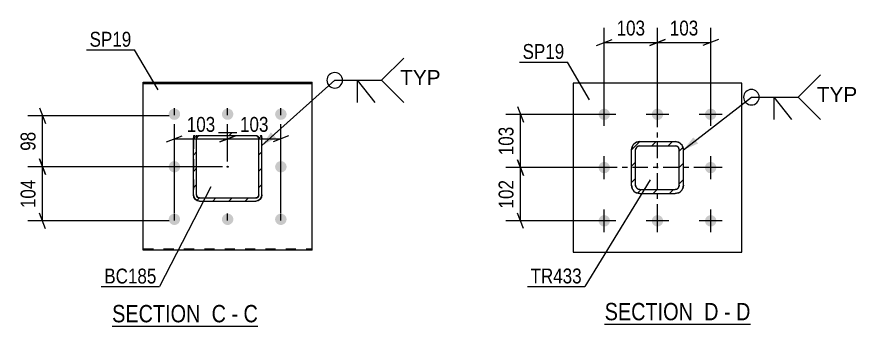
# Model space of a CAD drawing. Header units: millimetres. Extents: x 0 to 1779, y 0 to 560.
# Drawn here: x 1047.9 to 1209.7, y 63.2 to 122.7 of the extents above; entities that cross this region are included whole.
import ezdxf

# ---------------------------------------------------------------- set-up
doc = ezdxf.new("R2010")
doc.units = ezdxf.units.MM
doc.linetypes.add('DXK_LINE_DOT2', pattern=[3.9198, 1.9599, -1.9599])
doc.linetypes.add('DXK_LINE_DOT3', pattern=[5.9187, 2.979, -0.9799, 0.9799, -0.9799])
doc.styles.add('Arial', font='ARIAL.TTF', dxfattribs={"height": 0.2})
doc.styles.add('Arial Narrow', font='ARIALN.TTF', dxfattribs={"height": 0.2})

# ---------------------------------------------------------------- blocks, each defined once
blk = doc.blocks.new('Unknown-814185208-13 - 6367')
at = {"color": 6, "linetype": 'Continuous'}
blk.add_line((1066.22, 63.15), (1094.29, 63.15), dxfattribs=at)
at = {"color": 0, "linetype": 'Continuous'}
for points in [[(1084.33, 63.9), (1084.33, 67.4), (1066.22, 67.4), (1066.22, 63.9)], [(1088.15, 63.9), (1088.15, 67.4), (1085.38, 67.4), (1085.38, 63.9)], [(1090.47, 63.9), (1090.47, 67.4), (1089.2, 67.4), (1089.2, 63.9)], [(1094.29, 63.9), (1094.29, 67.4), (1091.52, 67.4), (1091.52, 63.9)]]:
    blk.add_wipeout(points, dxfattribs=at)
at = {"color": 7, "linetype": 'Continuous', "style": 'Arial Narrow'}
for s, p in [('SECTION ', (1066.22, 63.9)), ('C', (1085.38, 63.9)), ('C', (1091.52, 63.9)), ('-', (1089.2, 63.9))]:
    blk.add_text(s, height=3.34, dxfattribs=at).set_placement(p)
blk = doc.blocks.new('Unknown-814185208-16 - 1615')
at = {"color": 6, "linetype": 'Continuous'}
blk.add_line((1161.08, 63.54), (1189.15, 63.54), dxfattribs=at)
at = {"color": 0, "linetype": 'Continuous'}
for points in [[(1179.19, 64.29), (1179.19, 67.79), (1161.08, 67.79), (1161.08, 64.29)], [(1183.01, 64.29), (1183.01, 67.79), (1180.24, 67.79), (1180.24, 64.29)], [(1185.33, 64.29), (1185.33, 67.79), (1184.06, 67.79), (1184.06, 64.29)], [(1189.15, 64.29), (1189.15, 67.79), (1186.38, 67.79), (1186.38, 64.29)]]:
    blk.add_wipeout(points, dxfattribs=at)
at = {"color": 7, "linetype": 'Continuous', "style": 'Arial Narrow'}
for s, p in [('SECTION ', (1161.08, 64.29)), ('D', (1180.24, 64.29)), ('D', (1186.38, 64.29)), ('-', (1184.06, 64.29))]:
    blk.add_text(s, height=3.34, dxfattribs=at).set_placement(p)
blk = doc.blocks.new('Part-814185208-6465 - 6367')
at = {"linetype": 'Continuous'}
h = blk.add_hatch(dxfattribs=at)
h.set_pattern_fill('', scale=0.7, style=0, pattern_type=0)
h.set_pattern_definition([(45, (1083.0684, 100.4381), (-1.57154, 1.57154), [])])
h.paths.add_polyline_path([(1093.87, 100.44), (1083.07, 100.44), (1082.61, 100.35), (1082.22, 100.09), (1081.96, 99.7), (1081.87, 99.24), (1081.87, 88.44), (1081.96, 87.98), (1082.22, 87.59), (1082.61, 87.33), (1083.07, 87.24), (1093.87, 87.24), (1094.33, 87.33), (1094.72, 87.59), (1094.98, 87.98), (1095.07, 88.44), (1095.07, 99.24), (1094.98, 99.7), (1094.72, 100.09), (1094.33, 100.35)])
h.paths.add_polyline_path([(1094.42, 99.47), (1094.47, 99.24), (1094.47, 88.44), (1094.42, 88.21), (1094.29, 88.01), (1094.1, 87.88), (1093.87, 87.84), (1083.07, 87.84), (1082.84, 87.88), (1082.64, 88.01), (1082.51, 88.21), (1082.47, 88.44), (1082.47, 99.24), (1082.51, 99.47), (1082.64, 99.66), (1082.84, 99.79), (1083.07, 99.84), (1093.87, 99.84), (1094.1, 99.79), (1094.29, 99.66)])
blk.add_hatch(color=30, dxfattribs=at).paths.add_polyline_path([(1088.47, 93.74, -1), (1088.47, 93.94, -1)])
at = {"color": 7, "linetype": 'DXK_LINE_DOT2'}
for p, q in [((1082.61, 100.35), (1083.07, 100.44)), ((1083.07, 100.44), (1093.87, 100.44)), ((1093.87, 100.44), (1094.33, 100.35)), ((1081.87, 99.24), (1081.96, 99.7)), ((1081.87, 99.24), (1081.87, 88.44)), ((1081.96, 99.7), (1082.22, 100.09)), ((1082.22, 100.09), (1082.61, 100.35)), ((1082.51, 99.47), (1082.47, 99.24)), ((1082.47, 88.44), (1082.47, 99.24)), ((1082.64, 99.66), (1082.51, 99.47)), ((1082.84, 99.79), (1082.64, 99.66)), ((1083.07, 99.84), (1082.84, 99.79)), ((1083.07, 99.84), (1093.87, 99.84)), ((1094.1, 99.79), (1093.87, 99.84)), ((1094.29, 99.66), (1094.1, 99.79)), ((1094.42, 99.47), (1094.29, 99.66)), ((1094.33, 100.35), (1094.72, 100.09)), ((1094.47, 99.24), (1094.42, 99.47)), ((1094.47, 88.44), (1094.47, 99.24)), ((1094.72, 100.09), (1094.98, 99.7)), ((1094.98, 99.7), (1095.07, 99.24)), ((1095.07, 88.44), (1095.07, 99.24)), ((1081.96, 87.98), (1081.87, 88.44)), ((1082.22, 87.59), (1081.96, 87.98)), ((1082.61, 87.33), (1082.22, 87.59)), ((1082.47, 88.44), (1082.51, 88.21)), ((1082.51, 88.21), (1082.64, 88.01)), ((1082.64, 88.01), (1082.84, 87.88)), ((1082.84, 87.88), (1083.07, 87.84)), ((1083.07, 87.84), (1093.87, 87.84)), ((1093.87, 87.84), (1094.1, 87.88)), ((1094.1, 87.88), (1094.29, 88.01)), ((1094.29, 88.01), (1094.42, 88.21)), ((1094.72, 87.59), (1094.33, 87.33)), ((1094.42, 88.21), (1094.47, 88.44)), ((1094.98, 87.98), (1094.72, 87.59)), ((1095.07, 88.44), (1094.98, 87.98)), ((1083.07, 87.24), (1082.61, 87.33)), ((1083.07, 87.24), (1093.87, 87.24)), ((1094.33, 87.33), (1093.87, 87.24))]:
    blk.add_line(p, q, dxfattribs=at)
at = {"color": 2, "linetype": 'Continuous'}
for p, q in [((1083.07, 100.44), (1082.61, 100.35)), ((1083.07, 100.44), (1083.07, 100.44)), ((1083.07, 100.44), (1093.87, 100.44)), ((1093.87, 100.44), (1093.87, 100.44)), ((1094.33, 100.35), (1093.87, 100.44)), ((1081.96, 99.7), (1081.87, 99.24)), ((1081.87, 99.24), (1081.87, 99.24)), ((1081.87, 88.44), (1081.87, 99.24)), ((1082.47, 99.24), (1082.51, 99.47)), ((1082.47, 99.24), (1082.47, 99.24)), ((1082.47, 88.44), (1082.47, 99.24)), ((1082.51, 99.47), (1082.64, 99.66)), ((1082.64, 99.66), (1082.84, 99.79)), ((1082.84, 99.79), (1083.07, 99.84)), ((1083.07, 99.84), (1083.07, 99.84)), ((1083.07, 99.84), (1093.87, 99.84)), ((1093.87, 99.84), (1093.87, 99.84)), ((1093.87, 99.84), (1094.1, 99.79)), ((1094.1, 99.79), (1094.29, 99.66)), ((1094.29, 99.66), (1094.42, 99.47)), ((1094.42, 99.47), (1094.47, 99.24)), ((1094.47, 99.24), (1094.47, 99.24)), ((1094.47, 88.44), (1094.47, 99.24)), ((1095.07, 99.24), (1094.98, 99.7)), ((1095.07, 99.24), (1095.07, 99.24)), ((1095.07, 88.44), (1095.07, 99.24)), ((1081.87, 88.44), (1081.87, 88.44)), ((1081.87, 88.44), (1081.96, 87.98)), ((1082.47, 88.44), (1082.47, 88.44)), ((1082.51, 88.21), (1082.47, 88.44)), ((1082.64, 88.01), (1082.51, 88.21)), ((1082.84, 87.88), (1082.64, 88.01)), ((1083.07, 87.84), (1082.84, 87.88)), ((1083.07, 87.84), (1083.07, 87.84)), ((1083.07, 87.84), (1093.87, 87.84)), ((1094.1, 87.88), (1093.87, 87.84)), ((1093.87, 87.84), (1093.87, 87.84)), ((1094.29, 88.01), (1094.1, 87.88)), ((1094.42, 88.21), (1094.29, 88.01)), ((1094.47, 88.44), (1094.42, 88.21)), ((1094.47, 88.44), (1094.47, 88.44)), ((1094.98, 87.98), (1095.07, 88.44)), ((1095.07, 88.44), (1095.07, 88.44)), ((1082.61, 87.33), (1083.07, 87.24)), ((1083.07, 87.24), (1083.07, 87.24)), ((1083.07, 87.24), (1093.87, 87.24)), ((1093.87, 87.24), (1094.33, 87.33)), ((1093.87, 87.24), (1093.87, 87.24))]:
    blk.add_line(p, q, dxfattribs=at)
at = {"color": 7, "linetype": 'DXK_LINE_DOT3'}
blk.add_line((1088.47, 93.84), (1088.47, 93.84), dxfattribs=at)
at = {"color": 30, "linetype": 'DXK_LINE_DOT3'}
blk.add_line((1088.47, 93.84), (1088.47, 93.84), dxfattribs=at)
at = {"color": 30, "linetype": 'Continuous'}
blk.add_circle((1088.47, 93.84), 0.1, dxfattribs=at)
at = {"color": 2, "linetype": 'Continuous'}
for centre, start, end in [((1083.07, 99.24), 112.5, 157.5), ((1093.87, 99.24), 22.5, 67.5), ((1083.07, 88.44), 202.5, 247.5), ((1093.87, 88.44), 292.5, 337.5)]:
    blk.add_arc(centre, 1.2, start, end, dxfattribs=at)
blk = doc.blocks.new('Bolt-814185208-6492 - 6367')
at = {"linetype": 'Continuous'}
for points in [[(1078.22, 105.04), (1078.45, 105.01), (1078.67, 104.94), (1078.86, 104.83), (1079.04, 104.68), (1079.17, 104.5), (1079.26, 104.29), (1079.31, 104.07), (1079.31, 103.84), (1079.26, 103.62), (1079.17, 103.41), (1079.04, 103.23), (1078.86, 103.07), (1078.67, 102.96), (1078.45, 102.89), (1078.22, 102.87), (1077.99, 102.89), (1077.77, 102.96), (1077.57, 103.07), (1077.4, 103.23), (1077.27, 103.41), (1077.17, 103.62), (1077.12, 103.84), (1077.12, 104.07), (1077.17, 104.29), (1077.27, 104.5), (1077.4, 104.68), (1077.57, 104.83), (1077.77, 104.94), (1077.99, 105.01)], [(1088.47, 105.04), (1088.7, 105.01), (1088.92, 104.94), (1089.11, 104.83), (1089.29, 104.68), (1089.42, 104.5), (1089.51, 104.29), (1089.56, 104.07), (1089.56, 103.84), (1089.51, 103.62), (1089.42, 103.41), (1089.29, 103.23), (1089.11, 103.07), (1088.92, 102.96), (1088.7, 102.89), (1088.47, 102.87), (1088.24, 102.89), (1088.02, 102.96), (1087.82, 103.07), (1087.65, 103.23), (1087.52, 103.41), (1087.42, 103.62), (1087.37, 103.84), (1087.37, 104.07), (1087.42, 104.29), (1087.52, 104.5), (1087.65, 104.68), (1087.82, 104.83), (1088.02, 104.94), (1088.24, 105.01)], [(1098.72, 105.04), (1098.95, 105.01), (1099.17, 104.94), (1099.36, 104.83), (1099.54, 104.68), (1099.67, 104.5), (1099.76, 104.29), (1099.81, 104.07), (1099.81, 103.84), (1099.76, 103.62), (1099.67, 103.41), (1099.54, 103.23), (1099.36, 103.07), (1099.17, 102.96), (1098.95, 102.89), (1098.72, 102.87), (1098.49, 102.89), (1098.27, 102.96), (1098.07, 103.07), (1097.9, 103.23), (1097.77, 103.41), (1097.67, 103.62), (1097.62, 103.84), (1097.62, 104.07), (1097.67, 104.29), (1097.77, 104.5), (1097.9, 104.68), (1098.07, 104.83), (1098.27, 104.94), (1098.49, 105.01)], [(1078.22, 94.92), (1078.45, 94.9), (1078.67, 94.83), (1078.86, 94.72), (1079.04, 94.56), (1079.17, 94.38), (1079.26, 94.17), (1079.31, 93.95), (1079.31, 93.72), (1079.26, 93.5), (1079.17, 93.3), (1079.04, 93.11), (1078.86, 92.96), (1078.67, 92.85), (1078.45, 92.78), (1078.22, 92.75), (1077.99, 92.78), (1077.77, 92.85), (1077.57, 92.96), (1077.4, 93.11), (1077.27, 93.3), (1077.17, 93.5), (1077.12, 93.72), (1077.12, 93.95), (1077.17, 94.17), (1077.27, 94.38), (1077.4, 94.56), (1077.57, 94.72), (1077.77, 94.83), (1077.99, 94.9)], [(1098.72, 94.92), (1098.95, 94.9), (1099.17, 94.83), (1099.36, 94.72), (1099.54, 94.56), (1099.67, 94.38), (1099.76, 94.17), (1099.81, 93.95), (1099.81, 93.72), (1099.76, 93.5), (1099.67, 93.3), (1099.54, 93.11), (1099.36, 92.96), (1099.17, 92.85), (1098.95, 92.78), (1098.72, 92.75), (1098.49, 92.78), (1098.27, 92.85), (1098.07, 92.96), (1097.9, 93.11), (1097.77, 93.3), (1097.67, 93.5), (1097.62, 93.72), (1097.62, 93.95), (1097.67, 94.17), (1097.77, 94.38), (1097.9, 94.56), (1098.07, 94.72), (1098.27, 94.83), (1098.49, 94.9)], [(1078.22, 84.81), (1078.45, 84.79), (1078.67, 84.71), (1078.86, 84.6), (1079.04, 84.45), (1079.17, 84.27), (1079.26, 84.06), (1079.31, 83.84), (1079.31, 83.61), (1079.26, 83.39), (1079.17, 83.18), (1079.04, 83), (1078.86, 82.85), (1078.67, 82.73), (1078.45, 82.66), (1078.22, 82.64), (1077.99, 82.66), (1077.77, 82.73), (1077.57, 82.85), (1077.4, 83), (1077.27, 83.18), (1077.17, 83.39), (1077.12, 83.61), (1077.12, 83.84), (1077.17, 84.06), (1077.27, 84.27), (1077.4, 84.45), (1077.57, 84.6), (1077.77, 84.71), (1077.99, 84.79)], [(1088.47, 84.81), (1088.7, 84.79), (1088.92, 84.71), (1089.11, 84.6), (1089.29, 84.45), (1089.42, 84.27), (1089.51, 84.06), (1089.56, 83.84), (1089.56, 83.61), (1089.51, 83.39), (1089.42, 83.18), (1089.29, 83), (1089.11, 82.85), (1088.92, 82.73), (1088.7, 82.66), (1088.47, 82.64), (1088.24, 82.66), (1088.02, 82.73), (1087.82, 82.85), (1087.65, 83), (1087.52, 83.18), (1087.42, 83.39), (1087.37, 83.61), (1087.37, 83.84), (1087.42, 84.06), (1087.52, 84.27), (1087.65, 84.45), (1087.82, 84.6), (1088.02, 84.71), (1088.24, 84.79)], [(1098.72, 84.81), (1098.95, 84.79), (1099.17, 84.71), (1099.36, 84.6), (1099.54, 84.45), (1099.67, 84.27), (1099.76, 84.06), (1099.81, 83.84), (1099.81, 83.61), (1099.76, 83.39), (1099.67, 83.18), (1099.54, 83), (1099.36, 82.85), (1099.17, 82.73), (1098.95, 82.66), (1098.72, 82.64), (1098.49, 82.66), (1098.27, 82.73), (1098.07, 82.85), (1097.9, 83), (1097.77, 83.18), (1097.67, 83.39), (1097.62, 83.61), (1097.62, 83.84), (1097.67, 84.06), (1097.77, 84.27), (1097.9, 84.45), (1098.07, 84.6), (1098.27, 84.71), (1098.49, 84.79)]]:
    blk.add_hatch(color=1, dxfattribs=at).paths.add_polyline_path(points)
at = {"color": 1, "linetype": 'Continuous'}
for p, q in [((1078.22, 103.74), (1078.22, 105.09)), ((1088.47, 103.74), (1088.47, 105.09)), ((1098.72, 103.74), (1098.72, 105.09)), ((1078.22, 93.63), (1078.22, 94.97)), ((1098.72, 93.63), (1098.72, 94.97)), ((1078.22, 83.51), (1078.22, 84.86)), ((1088.47, 83.51), (1088.47, 84.86)), ((1098.72, 83.51), (1098.72, 84.86))]:
    blk.add_line(p, q, dxfattribs=at)
blk = doc.blocks.new('Part-814185208-6498 - 6367')
at = {"color": 2, "linetype": 'Continuous'}
for p, q in [((1072.22, 110.13), (1104.72, 110.13)), ((1072.22, 77.8), (1072.22, 110.13)), ((1104.72, 77.8), (1104.72, 110.13)), ((1072.22, 109.87), (1104.72, 109.87)), ((1104.72, 77.8), (1072.22, 77.8))]:
    blk.add_line(p, q, dxfattribs=at)
at = {"color": 7, "linetype": 'DXK_LINE_DOT2'}
blk.add_line((1072.22, 78.06), (1104.72, 78.06), dxfattribs=at)
blk = doc.blocks.new('Part-814185208-1683 - 1615')
at = {"color": 2, "linetype": 'Continuous'}
for p, q in [((1187.5, 109.93), (1155, 109.93)), ((1155, 109.93), (1155, 77.43)), ((1187.5, 77.43), (1187.5, 109.93)), ((1155, 77.43), (1187.5, 77.43))]:
    blk.add_line(p, q, dxfattribs=at)
blk = doc.blocks.new('Bolt-814185208-1795 - 1615')
at = {"linetype": 'Continuous'}
for points in [[(1161, 102.83, -1), (1161, 105.03, -1)], [(1171.25, 102.83, -1), (1171.25, 105.03, -1)], [(1181.5, 102.83, -1), (1181.5, 105.03, -1)], [(1161, 92.58, -1), (1161, 94.78, -1)], [(1181.5, 92.58, -1), (1181.5, 94.78, -1)], [(1161, 82.33, -1), (1161, 84.53, -1)], [(1171.25, 82.33, -1), (1171.25, 84.53, -1)], [(1181.5, 82.33, -1), (1181.5, 84.53, -1)]]:
    blk.add_hatch(color=1, dxfattribs=at).paths.add_polyline_path(points)
at = {"color": 1, "linetype": 'Continuous'}
for p, q in [((1161, 101.73), (1161, 106.13)), ((1171.25, 101.73), (1171.25, 106.13)), ((1181.5, 101.73), (1181.5, 106.13)), ((1163.2, 103.93), (1158.8, 103.93)), ((1173.45, 103.93), (1169.05, 103.93)), ((1183.7, 103.93), (1179.3, 103.93)), ((1161, 91.48), (1161, 95.88)), ((1181.5, 91.48), (1181.5, 95.88)), ((1163.2, 93.68), (1158.8, 93.68)), ((1183.7, 93.68), (1179.3, 93.68)), ((1161, 81.23), (1161, 85.63)), ((1171.25, 81.23), (1171.25, 85.63)), ((1181.5, 81.23), (1181.5, 85.63)), ((1163.2, 83.43), (1158.8, 83.43)), ((1173.45, 83.43), (1169.05, 83.43)), ((1183.7, 83.43), (1179.3, 83.43))]:
    blk.add_line(p, q, dxfattribs=at)
blk = doc.blocks.new('Part-814185208-1764 - 1615')
at = {"linetype": 'Continuous'}
h = blk.add_hatch(dxfattribs=at)
h.set_pattern_fill('', scale=0.7, style=0, pattern_type=0)
h.set_pattern_definition([(45, (1167.8496, 98.6776), (-1.57154, 1.57154), [])])
h.paths.add_polyline_path([(1174.65, 98.68), (1167.85, 98.68), (1167.24, 98.56), (1166.72, 98.21), (1166.37, 97.69), (1166.25, 97.08), (1166.25, 90.28), (1166.37, 89.67), (1166.72, 89.15), (1167.24, 88.8), (1167.85, 88.68), (1174.65, 88.68), (1175.26, 88.8), (1175.78, 89.15), (1176.13, 89.67), (1176.25, 90.28), (1176.25, 97.08), (1176.13, 97.69), (1175.78, 98.21), (1175.26, 98.56)])
h.paths.add_polyline_path([(1175.39, 97.38), (1175.45, 97.08), (1175.45, 90.28), (1175.39, 89.97), (1175.22, 89.71), (1174.96, 89.54), (1174.65, 89.48), (1167.85, 89.48), (1167.54, 89.54), (1167.28, 89.71), (1167.11, 89.97), (1167.05, 90.28), (1167.05, 97.08), (1167.11, 97.38), (1167.28, 97.64), (1167.54, 97.82), (1167.85, 97.88), (1174.65, 97.88), (1174.96, 97.82), (1175.22, 97.64)])
at = {"color": 7, "linetype": 'DXK_LINE_DOT3'}
for p, q in [((1171.25, 83.68), (1171.25, 103.68)), ((1181.25, 93.68), (1161.25, 93.68))]:
    blk.add_line(p, q, dxfattribs=at)
at = {"color": 7, "linetype": 'DXK_LINE_DOT2'}
for p, q in [((1166.25, 97.08), (1166.37, 97.69)), ((1167.11, 97.38), (1167.05, 97.08)), ((1167.24, 98.56), (1167.85, 98.68)), ((1167.85, 97.88), (1167.54, 97.82)), ((1167.85, 98.68), (1174.65, 98.68)), ((1167.85, 97.88), (1174.65, 97.88)), ((1174.65, 98.68), (1175.26, 98.56)), ((1174.96, 97.82), (1174.65, 97.88)), ((1175.45, 97.08), (1175.39, 97.38)), ((1176.13, 97.69), (1176.25, 97.08)), ((1166.25, 90.28), (1166.25, 97.08)), ((1167.05, 90.28), (1167.05, 97.08)), ((1175.45, 90.28), (1175.45, 97.08)), ((1176.25, 90.28), (1176.25, 97.08)), ((1166.37, 89.67), (1166.25, 90.28)), ((1167.05, 90.28), (1167.11, 89.97)), ((1167.54, 89.54), (1167.85, 89.48)), ((1167.85, 89.48), (1174.65, 89.48)), ((1174.65, 89.48), (1174.96, 89.54)), ((1175.39, 89.97), (1175.45, 90.28)), ((1176.25, 90.28), (1176.13, 89.67)), ((1167.85, 88.68), (1167.24, 88.8)), ((1167.85, 88.68), (1174.65, 88.68)), ((1175.26, 88.8), (1174.65, 88.68))]:
    blk.add_line(p, q, dxfattribs=at)
at = {"color": 2, "linetype": 'Continuous'}
for p, q in [((1166.37, 97.69), (1166.25, 97.08)), ((1167.05, 97.08), (1167.11, 97.38)), ((1167.85, 98.68), (1167.24, 98.56)), ((1167.54, 97.82), (1167.85, 97.88)), ((1167.85, 98.68), (1174.65, 98.68)), ((1167.85, 97.88), (1174.65, 97.88)), ((1175.26, 98.56), (1174.65, 98.68)), ((1174.65, 97.88), (1174.96, 97.82)), ((1175.39, 97.38), (1175.45, 97.08)), ((1176.25, 97.08), (1176.13, 97.69)), ((1166.25, 90.28), (1166.25, 97.08)), ((1167.05, 90.28), (1167.05, 97.08)), ((1175.45, 90.28), (1175.45, 97.08)), ((1176.25, 90.28), (1176.25, 97.08)), ((1166.25, 90.28), (1166.37, 89.67)), ((1167.11, 89.97), (1167.05, 90.28)), ((1167.85, 89.48), (1167.54, 89.54)), ((1167.85, 89.48), (1174.65, 89.48)), ((1174.96, 89.54), (1174.65, 89.48)), ((1175.45, 90.28), (1175.39, 89.97)), ((1176.13, 89.67), (1176.25, 90.28)), ((1167.24, 88.8), (1167.85, 88.68)), ((1167.85, 88.68), (1174.65, 88.68)), ((1174.65, 88.68), (1175.26, 88.8))]:
    blk.add_line(p, q, dxfattribs=at)
at = {"color": 7, "linetype": 'DXK_LINE_DOT2'}
for centre, radius, start, end in [((1167.85, 97.08), 1.6, 112.5, 157.5), ((1167.85, 97.08), 0.8, 112.5, 157.5), ((1174.65, 97.08), 0.8, 22.5, 67.5), ((1174.65, 97.08), 1.6, 22.5, 67.5), ((1167.85, 90.28), 1.6, 202.5, 247.5), ((1167.85, 90.28), 0.8, 202.5, 247.5), ((1174.65, 90.28), 0.8, 292.5, 337.5), ((1174.65, 90.28), 1.6, 292.5, 337.5)]:
    blk.add_arc(centre, radius, start, end, dxfattribs=at)
at = {"color": 2, "linetype": 'Continuous'}
for centre, radius, start, end in [((1167.85, 97.08), 1.6, 112.5, 157.5), ((1167.85, 97.08), 0.8, 112.5, 157.5), ((1174.65, 97.08), 0.8, 22.5, 67.5), ((1174.65, 97.08), 1.6, 22.5, 67.5), ((1167.85, 90.28), 1.6, 202.5, 247.5), ((1167.85, 90.28), 0.8, 202.5, 247.5), ((1174.65, 90.28), 0.8, 292.5, 337.5), ((1174.65, 90.28), 1.6, 292.5, 337.5)]:
    blk.add_arc(centre, radius, start, end, dxfattribs=at)
blk = doc.blocks.new('StraightDimension-814185208-6558 - 6367')
at = {"color": 7, "linetype": 'Continuous'}
for p, q in [((1052.21, 95.34), (1053.41, 92.34)), ((1087.47, 93.84), (1049.96, 93.84)), ((1052.81, 83.42), (1052.81, 93.84)), ((1053.41, 81.92), (1052.21, 84.92)), ((1077.22, 83.42), (1049.96, 83.42))]:
    blk.add_line(p, q, dxfattribs=at)
at = {"color": 0}
blk.add_wipeout([(1052.06, 91.97), (1047.86, 91.97), (1047.86, 85.28), (1052.06, 85.28)], dxfattribs=at)
at = {"color": 3, "style": 'Arial Narrow'}
blk.add_text('104', height=2.863, rotation=90.0002, dxfattribs=at).set_placement((1051.46, 85.88))
blk = doc.blocks.new('StraightDimension-814185208-6533 - 6367')
at = {"color": 7, "linetype": 'Continuous'}
for p, q in [((1078.22, 84.98), (1078.22, 102.06)), ((1088.47, 94.84), (1088.47, 102.06)), ((1076.72, 98.61), (1079.72, 99.81)), ((1078.22, 99.21), (1088.47, 99.21)), ((1089.97, 99.81), (1086.97, 98.61))]:
    blk.add_line(p, q, dxfattribs=at)
at = {"color": 0}
blk.add_wipeout([(1086.69, 99.96), (1086.69, 104.16), (1080, 104.16), (1080, 99.96)], dxfattribs=at)
at = {"color": 3, "style": 'Arial Narrow'}
blk.add_text('103', height=2.863, dxfattribs=at).set_placement((1080.6, 100.56))
blk = doc.blocks.new('StraightDimension-814185208-6541 - 6367')
at = {"color": 7, "linetype": 'Continuous'}
for p, q in [((1088.47, 94.84), (1088.47, 102.06)), ((1098.72, 84.98), (1098.72, 102.06)), ((1086.97, 98.61), (1089.97, 99.81)), ((1088.47, 99.21), (1098.72, 99.21)), ((1100.22, 99.81), (1097.22, 98.61))]:
    blk.add_line(p, q, dxfattribs=at)
at = {"color": 0}
blk.add_wipeout([(1096.94, 99.96), (1096.94, 104.16), (1090.25, 104.16), (1090.25, 99.96)], dxfattribs=at)
at = {"color": 3, "style": 'Arial Narrow'}
blk.add_text('103', height=2.863, dxfattribs=at).set_placement((1090.85, 100.56))
blk = doc.blocks.new('StraightDimension-814185208-6550 - 6367')
at = {"color": 7, "linetype": 'Continuous'}
for p, q in [((1077.22, 103.65), (1049.96, 103.65)), ((1052.21, 105.15), (1053.41, 102.15)), ((1052.81, 93.84), (1052.81, 103.65)), ((1053.41, 92.34), (1052.21, 95.34)), ((1087.47, 93.84), (1049.96, 93.84))]:
    blk.add_line(p, q, dxfattribs=at)
at = {"color": 0}
blk.add_wipeout([(1052.06, 101.17), (1047.86, 101.17), (1047.86, 96.31), (1052.06, 96.31)], dxfattribs=at)
at = {"color": 3, "style": 'Arial Narrow'}
blk.add_text('98', height=2.863, rotation=90.0002, dxfattribs=at).set_placement((1051.46, 96.91))
blk = doc.blocks.new('StraightDimension-814185208-12152 - 1615')
at = {"color": 7, "linetype": 'Continuous'}
for p, q in [((1144.27, 105.43), (1145.47, 102.43)), ((1160, 103.93), (1142.02, 103.93)), ((1144.87, 93.68), (1144.87, 103.93)), ((1145.47, 92.18), (1144.27, 95.18)), ((1160, 93.68), (1142.02, 93.68))]:
    blk.add_line(p, q, dxfattribs=at)
at = {"color": 0}
blk.add_wipeout([(1144.12, 102.14), (1139.92, 102.14), (1139.92, 95.46), (1144.12, 95.46)], dxfattribs=at)
at = {"color": 3, "style": 'Arial Narrow'}
blk.add_text('103', height=2.863, rotation=90.0002, dxfattribs=at).set_placement((1143.52, 96.06))
blk = doc.blocks.new('StraightDimension-814185208-12153 - 1615')
at = {"color": 7, "linetype": 'Continuous'}
for p, q in [((1144.27, 95.18), (1145.47, 92.18)), ((1160, 93.68), (1142.02, 93.68)), ((1144.87, 83.43), (1144.87, 93.68)), ((1145.47, 81.93), (1144.27, 84.93)), ((1160, 83.43), (1142.02, 83.43))]:
    blk.add_line(p, q, dxfattribs=at)
at = {"color": 0}
blk.add_wipeout([(1144.12, 91.89), (1139.92, 91.89), (1139.92, 85.21), (1144.12, 85.21)], dxfattribs=at)
at = {"color": 3, "style": 'Arial Narrow'}
blk.add_text('102', height=2.863, rotation=90.0002, dxfattribs=at).set_placement((1143.52, 85.81))
blk = doc.blocks.new('StraightDimension-814185208-12157 - 1615')
at = {"color": 7, "linetype": 'Continuous'}
for p, q in [((1171.25, 104.93), (1171.25, 120.6)), ((1181.5, 104.93), (1181.5, 120.6)), ((1169.75, 117.15), (1172.75, 118.35)), ((1183, 118.35), (1180, 117.15)), ((1171.25, 117.75), (1181.5, 117.75))]:
    blk.add_line(p, q, dxfattribs=at)
at = {"color": 0}
blk.add_wipeout([(1179.72, 118.5), (1179.72, 122.7), (1173.03, 122.7), (1173.03, 118.5)], dxfattribs=at)
at = {"color": 3, "style": 'Arial Narrow'}
blk.add_text('103', height=2.863, dxfattribs=at).set_placement((1173.63, 119.1))
blk = doc.blocks.new('StraightDimension-814185208-12158 - 1615')
at = {"color": 7, "linetype": 'Continuous'}
for p, q in [((1161, 104.93), (1161, 120.6)), ((1171.25, 104.93), (1171.25, 120.6)), ((1159.5, 117.15), (1162.5, 118.35)), ((1172.75, 118.35), (1169.75, 117.15)), ((1161, 117.75), (1171.25, 117.75))]:
    blk.add_line(p, q, dxfattribs=at)
at = {"color": 0}
blk.add_wipeout([(1169.47, 118.5), (1169.47, 122.7), (1162.78, 122.7), (1162.78, 118.5)], dxfattribs=at)
at = {"color": 3, "style": 'Arial Narrow'}
blk.add_text('103', height=2.863, dxfattribs=at).set_placement((1163.38, 119.1))
blk = doc.blocks.new('WeldMark-814185208-6566 - 6367')
at = {"linetype": 'Continuous'}
blk.add_hatch(color=30, dxfattribs=at).paths.add_polyline_path([(1097.8, 99.36), (1095.07, 97.92), (1096.8, 100.48)])
at = {"color": 30, "linetype": 'Continuous'}
for p, q in [((1095.07, 97.92), (1109.1, 110.48)), ((1109.1, 110.48), (1118.1, 110.48))]:
    blk.add_line(p, q, dxfattribs=at)
at = {"color": 3, "linetype": 'Continuous'}
for q in [(1116.81, 106.2), (1113.39, 106.2)]:
    blk.add_line((1113.39, 110.48), q, dxfattribs=at)
for start, end in [(90, 270), (270, 90)]:
    blk.add_arc((1109.1, 110.48), 1.5, start, end, dxfattribs=at)
at = {"color": 0, "linetype": 'Continuous'}
blk.add_wipeout([(1129.48, 109.58), (1129.48, 112.58), (1121.7, 112.58), (1121.7, 109.58)], dxfattribs=at)
blk.add_wipeout([(1129.48, 109.58), (1129.48, 112.58), (1121.7, 112.58), (1121.7, 109.58)], dxfattribs=at)
at = {"color": 3, "linetype": 'Continuous'}
for q in [(1122.39, 114.77), (1122.39, 106.2)]:
    blk.add_line((1118.1, 110.48), q, dxfattribs=at)
at = {"color": 3, "linetype": 'Continuous', "style": 'Arial'}
blk.add_text('TYP', height=2.865, dxfattribs=at).set_placement((1121.7, 109.58))
blk = doc.blocks.new('Mark-814185208-6494 - 6367')
at = {"color": 0}
blk.add_wipeout([(1069.92, 116.95), (1069.92, 119.95), (1061.88, 119.95), (1061.88, 116.95)], dxfattribs=at)
blk.add_wipeout([(1069.92, 116.95), (1069.92, 119.95), (1061.88, 119.95), (1061.88, 116.95)], dxfattribs=at)
at = {"color": 30, "linetype": 'Continuous'}
for p in [(1061.28, 116.35), (1075.11, 108.64)]:
    blk.add_line(p, (1070.52, 116.35), dxfattribs=at)
at = {"color": 3, "style": 'Arial Narrow'}
blk.add_text('SP19', height=2.863, dxfattribs=at).set_placement((1061.88, 116.95))
blk = doc.blocks.new('Mark-814185208-6461 - 6367')
at = {"color": 0}
blk.add_wipeout([(1074.76, 71.37), (1074.76, 74.37), (1064.71, 74.37), (1064.71, 71.37)], dxfattribs=at)
blk.add_wipeout([(1074.76, 71.37), (1074.76, 74.37), (1064.71, 74.37), (1064.71, 71.37)], dxfattribs=at)
at = {"color": 30, "linetype": 'Continuous'}
for p in [(1085.22, 90), (1064.11, 70.77)]:
    blk.add_line(p, (1075.36, 70.77), dxfattribs=at)
at = {"color": 3, "style": 'Arial Narrow'}
blk.add_text('BC185', height=2.863, dxfattribs=at).set_placement((1064.71, 71.37))
blk = doc.blocks.new('WeldMark-814185208-1877 - 1615')
at = {"linetype": 'Continuous'}
blk.add_hatch(color=30, dxfattribs=at).paths.add_polyline_path([(1179.08, 98.32), (1176.25, 97.08), (1178.16, 99.51)])
at = {"color": 30, "linetype": 'Continuous'}
for p, q in [((1176.25, 97.08), (1189.34, 107.23)), ((1189.34, 107.23), (1198.34, 107.23))]:
    blk.add_line(p, q, dxfattribs=at)
at = {"color": 3, "linetype": 'Continuous'}
for q in [(1197.06, 102.94), (1193.63, 102.94)]:
    blk.add_line((1193.63, 107.23), q, dxfattribs=at)
for start, end in [(90, 270), (270, 90)]:
    blk.add_arc((1189.34, 107.23), 1.5, start, end, dxfattribs=at)
at = {"color": 0, "linetype": 'Continuous'}
blk.add_wipeout([(1209.72, 106.33), (1209.72, 109.33), (1201.94, 109.33), (1201.94, 106.33)], dxfattribs=at)
blk.add_wipeout([(1209.72, 106.33), (1209.72, 109.33), (1201.94, 109.33), (1201.94, 106.33)], dxfattribs=at)
at = {"color": 3, "linetype": 'Continuous'}
for q in [(1202.63, 111.51), (1202.63, 102.94)]:
    blk.add_line((1198.34, 107.23), q, dxfattribs=at)
at = {"color": 3, "linetype": 'Continuous', "style": 'Arial'}
blk.add_text('TYP', height=2.865, dxfattribs=at).set_placement((1201.94, 106.33))
blk = doc.blocks.new('Mark-814185208-1679 - 1615')
at = {"color": 0}
blk.add_wipeout([(1153.31, 114.6), (1153.31, 117.6), (1145.27, 117.6), (1145.27, 114.6)], dxfattribs=at)
blk.add_wipeout([(1153.31, 114.6), (1153.31, 117.6), (1145.27, 117.6), (1145.27, 114.6)], dxfattribs=at)
at = {"color": 30, "linetype": 'Continuous'}
for p in [(1144.67, 114), (1158.15, 106.7)]:
    blk.add_line(p, (1153.91, 114), dxfattribs=at)
at = {"color": 3, "style": 'Arial Narrow'}
blk.add_text('SP19', height=2.863, dxfattribs=at).set_placement((1145.27, 114.6))
blk = doc.blocks.new('Mark-814185208-1760 - 1615')
at = {"color": 0}
blk.add_wipeout([(1156.67, 71.39), (1156.67, 74.39), (1146.8, 74.39), (1146.8, 71.39)], dxfattribs=at)
blk.add_wipeout([(1156.67, 71.39), (1156.67, 74.39), (1146.8, 74.39), (1146.8, 71.39)], dxfattribs=at)
at = {"color": 30, "linetype": 'Continuous'}
for p in [(1169.86, 91.3), (1146.2, 70.79)]:
    blk.add_line(p, (1157.27, 70.79), dxfattribs=at)
at = {"color": 3, "style": 'Arial Narrow'}
blk.add_text('TR433', height=2.863, dxfattribs=at).set_placement((1146.8, 71.39))

msp = doc.modelspace()

# ---------------------------------------------------------------- block references
for name in ['Part-814185208-6498 - 6367', 'Part-814185208-1683 - 1615', 'Bolt-814185208-1795 - 1615', 'Bolt-814185208-6492 - 6367', 'Part-814185208-1764 - 1615', 'Part-814185208-6465 - 6367', 'Unknown-814185208-13 - 6367', 'Unknown-814185208-16 - 1615']:
    msp.add_blockref(name, (0, 0))

# ---------------------------------------------------------------- next in the draw order: block references
for name in ['StraightDimension-814185208-12157 - 1615', 'Mark-814185208-6494 - 6367', 'Mark-814185208-1679 - 1615', 'StraightDimension-814185208-12152 - 1615', 'StraightDimension-814185208-6558 - 6367']:
    msp.add_blockref(name, (0, 0))

# ---------------------------------------------------------------- next in the draw order: block references
for name in ['StraightDimension-814185208-12158 - 1615', 'WeldMark-814185208-1877 - 1615', 'StraightDimension-814185208-6533 - 6367', 'StraightDimension-814185208-12153 - 1615']:
    msp.add_blockref(name, (0, 0))

# ---------------------------------------------------------------- next in the draw order: block references
for name in ['StraightDimension-814185208-6541 - 6367', 'Mark-814185208-1760 - 1615', 'Mark-814185208-6461 - 6367']:
    msp.add_blockref(name, (0, 0))

# ---------------------------------------------------------------- next in the draw order: block references
for name in ['WeldMark-814185208-6566 - 6367', 'StraightDimension-814185208-6550 - 6367']:
    msp.add_blockref(name, (0, 0))

doc.saveas('drawing.dxf')
